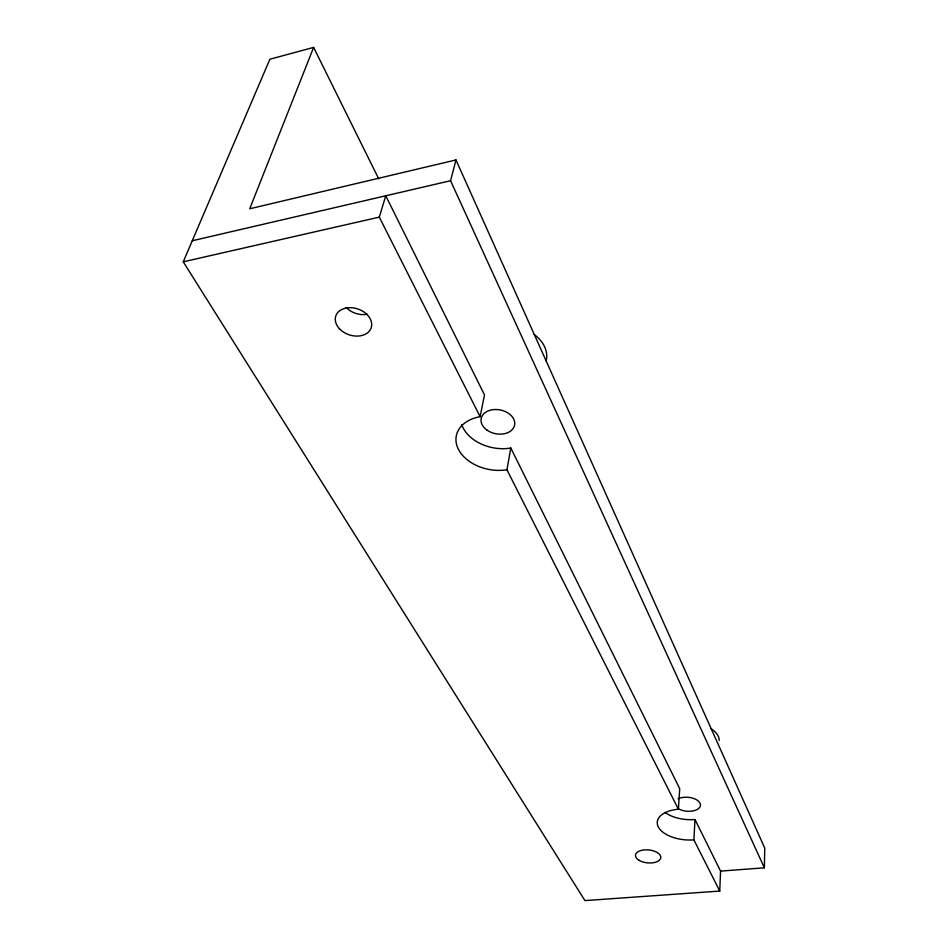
<?xml version="1.0" encoding="UTF-8"?>
<svg xmlns="http://www.w3.org/2000/svg" width="948" height="948" viewBox="0 0 948 948"><rect width="100%" height="100%" fill="white"/><g stroke="black" fill="none" stroke-linecap="round" stroke-linejoin="round"><path stroke-width="1.42" d="M720.563 871.105L764.361 867.823L764.752 848.105L455.964 159.951L249.715 208.785L313.634 47.4L269.896 59.214L183.248 261.826L584.94 900.6L719.745 891.061L720.563 871.105L694.991 819.522A28.831 15.488 4.8 0 1 664.975 812.4M719.745 891.061L693.877 839.845L694.991 819.522M693.877 839.845A29.127 15.358 4.9 0 1 658.291 826.905A29.127 15.358 4.9 0 1 678.401 809.213L679.704 788.677L510.818 448.037A37.683 26.769 11.1 0 1 461.735 424.586M678.401 809.213L506.919 469.746L510.818 448.037M480.103 416.67L484.499 394.949L385.765 195.786L379.295 217.128L480.103 416.67A38.181 26.722 11 0 0 458.405 449.269A38.181 26.722 11 0 0 506.919 469.746M764.361 867.823L450.573 180.724L455.964 159.951M192.29 240.756L450.573 180.724M183.248 261.826L379.295 217.128M313.634 47.4L378.69 178.805M367.303 314.215A18.403 13.628 18.7 0 1 346.127 307.389M534.127 334.431A36.071 26.84 11.4 0 1 546.131 361.176M678.152 798.797A13.035 7.003 4.8 0 1 696.543 799.768A13.035 7.003 4.8 0 1 696.756 809.711A13.035 7.003 4.8 0 1 678.365 808.727M711.083 728.728A27.883 15.843 4.5 0 1 719.188 740.483M339.36 328.648A18.664 13.639 18.4 0 0 370.514 329.347A18.664 13.639 18.4 0 0 350.57 307.685A18.664 13.639 18.4 0 0 339.36 328.648M639.367 860.464A12.703 6.494 5.7 0 0 660.424 858.864A12.703 6.494 5.7 0 0 644.616 849.882A12.703 6.494 5.7 0 0 639.367 860.464M487.082 430.179A17.028 12.099 11.1 0 0 514.515 425.498A17.028 12.099 11.1 0 0 492.071 409.809A17.028 12.099 11.1 0 0 487.082 430.179"/></g></svg>
